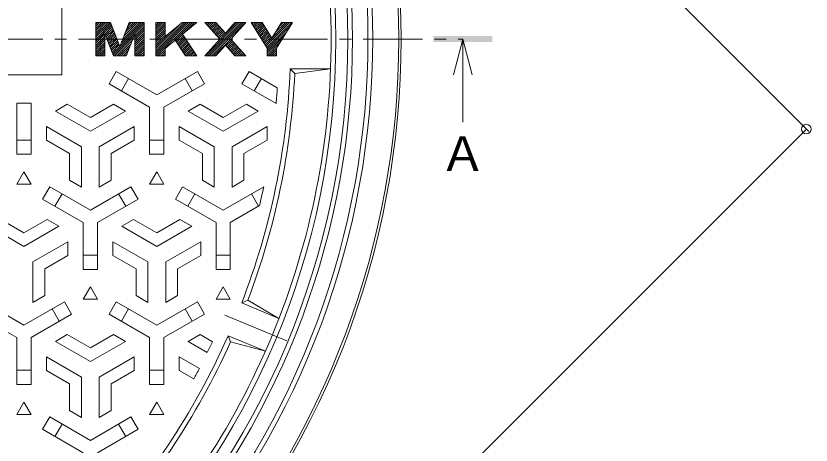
# Model space of a CAD drawing. Units: millimetres, scale not verified. Extents: x -836 to 950, y -677 to 681.
# Drawn here: x -250.2 to 84.9, y 143.4 to 324.1 of the extents above; entities that cross this region are included whole.
import ezdxf
from ezdxf.enums import TextEntityAlignment as Align

# ---------------------------------------------------------------- set-up
doc = ezdxf.new("R2010")
doc.units = ezdxf.units.MM
doc.header["$LTSCALE"] = 5
doc.header["$PDMODE"] = 32
doc.header["$PDSIZE"] = 4
doc.linetypes.add('CHAIN1', pattern=[8, 5, -1, 1, -1])
doc.linetypes.add('CHAIN2', pattern=[12, 9, -1, 1, -1])
for name, color, linetype, lineweight in [('E-1', 2, 'Continuous', 9), ('E-2', 3, 'Continuous', 18), ('E-4', 7, 'Continuous', 9), ('E-5', 4, 'Continuous', 9)]:
    doc.layers.add(name, color=color, linetype=linetype, lineweight=lineweight)
doc.styles.add('ＭＳ ゴシック', font='')
doc.styles.get('ＭＳ ゴシック').set_extended_font_data('MS Gothic')

msp = doc.modelspace()

# ---------------------------------------------------------------- linework, layer by layer
at = {"layer": 'E-1'}
for radius, start, end in [(332.5, 0, 180), (327.5, 0, 180), (355, 316.37589, 43.62413), (354, 0, 41.19368), (341, 0, 40.86775), (343, 0, 40.91589), (334.5, 0, 40.81224), (332.5, 180, 0), (327.5, 180, 0), (334.5, 319.18776, 0), (341, 319.13225, 0), (343, 319.08411, 0), (354, 318.80632, 0)]:
    msp.add_arc((-442.843, 314.357), radius, start, end, dxfattribs=at)
at = {"layer": 'E-2', "lineweight": 9}
for p, q in [((-230.843, 329.357), (-230.843, 299.357)), ((-134.596, 301.857), (-117.583, 301.857)), ((-230.843, 299.357), (-286.843, 299.357)), ((-155.04, 203.263), (-139.33, 196.756)), ((-152.477, 204.366), (-139.33, 196.756))]:
    msp.add_line(p, q, dxfattribs=at)
at = {"layer": 'E-2'}
for p, q in [((-216.599, 320.632), (-215.831, 321.4)), ((-216.599, 319.742), (-214.941, 321.4)), ((-216.599, 318.852), (-214.051, 321.4)), ((-216.599, 317.963), (-213.162, 321.4)), ((-216.599, 317.073), (-212.272, 321.4)), ((-216.599, 316.183), (-211.382, 321.4)), ((-216.599, 315.293), (-210.492, 321.4)), ((-216.599, 314.403), (-210.114, 320.889)), ((-216.599, 313.513), (-209.866, 320.246)), ((-212.661, 316.562), (-209.619, 319.603)), ((-212.413, 315.919), (-209.372, 318.961)), ((-209.2, 307.565), (-196.161, 320.604)), ((-206.321, 311.334), (-196.255, 321.4)), ((-205.765, 312.78), (-197.145, 321.4)), ((-205.209, 314.226), (-198.035, 321.4)), ((-204.653, 315.671), (-198.924, 321.4)), ((-204.097, 317.117), (-199.814, 321.4)), ((-203.541, 318.563), (-200.704, 321.4)), ((-202.984, 320.009), (-201.594, 321.4)), ((-200.091, 315.784), (-196.161, 319.714)), ((-200.091, 314.894), (-196.161, 318.824)), ((-191.281, 321.035), (-190.916, 321.4)), ((-191.281, 320.145), (-190.026, 321.4)), ((-191.281, 319.255), (-189.136, 321.4)), ((-191.281, 318.366), (-188.247, 321.4)), ((-191.281, 317.476), (-187.357, 321.4)), ((-191.281, 309.467), (-179.348, 321.4)), ((-191.281, 308.577), (-178.458, 321.4)), ((-191.281, 307.688), (-177.569, 321.4)), ((-191.281, 310.357), (-180.556, 321.082)), ((-191.281, 316.586), (-187.351, 320.516)), ((-191.281, 315.696), (-187.351, 319.626)), ((-191.281, 314.806), (-187.351, 318.737)), ((-190.828, 307.251), (-176.679, 321.4)), ((-184.197, 312.992), (-175.789, 321.4)), ((-179.155, 317.144), (-174.899, 321.4)), ((-174.113, 321.297), (-174.009, 321.4)), ((-170.522, 321.328), (-170.45, 321.4)), ((-170.355, 307.258), (-156.213, 321.4)), ((-170.101, 320.859), (-169.56, 321.4)), ((-169.68, 320.39), (-168.67, 321.4)), ((-169.465, 307.258), (-155.323, 321.4)), ((-169.26, 319.921), (-167.781, 321.4)), ((-168.839, 319.452), (-166.891, 321.4)), ((-168.575, 307.258), (-154.433, 321.4)), ((-168.418, 318.983), (-166.001, 321.4)), ((-167.997, 318.514), (-165.567, 320.944)), ((-167.685, 307.258), (-153.543, 321.4)), ((-167.577, 318.045), (-165.147, 320.475)), ((-167.156, 317.575), (-164.726, 320.005)), ((-166.735, 317.106), (-164.305, 319.536)), ((-166.314, 316.637), (-163.884, 319.067)), ((-165.894, 316.168), (-163.464, 318.598)), ((-164.858, 313.644), (-157.103, 321.4)), ((-150.948, 321.325), (-150.874, 321.4)), ((-150.61, 320.774), (-149.984, 321.4)), ((-150.272, 320.222), (-149.094, 321.4)), ((-149.934, 319.67), (-148.204, 321.4)), ((-149.596, 319.118), (-147.315, 321.4)), ((-149.258, 318.567), (-146.425, 321.4)), ((-148.92, 318.015), (-146.062, 320.873)), ((-148.582, 317.463), (-145.724, 320.321)), ((-148.244, 316.912), (-145.385, 319.77)), ((-147.906, 316.36), (-145.047, 319.218)), ((-147.567, 315.808), (-144.709, 318.666)), ((-145.201, 311.946), (-135.747, 321.4)), ((-144.863, 311.394), (-134.857, 321.4)), ((-144.525, 310.843), (-133.967, 321.4)), ((-144.312, 310.165), (-134.686, 319.791)), ((-140.958, 317.078), (-136.637, 321.4)), ((-139.55, 319.376), (-137.527, 321.4)), ((-216.599, 312.624), (-212.669, 316.554)), ((-216.599, 311.734), (-212.669, 315.664)), ((-212.166, 315.277), (-209.125, 318.318)), ((-211.919, 314.634), (-208.878, 317.675)), ((-211.672, 313.991), (-208.631, 317.033)), ((-211.425, 313.349), (-208.383, 316.39)), ((-211.178, 312.706), (-208.136, 315.747)), ((-210.93, 312.063), (-207.889, 315.105)), ((-208.625, 307.251), (-200.591, 315.285)), ((-200.091, 314.004), (-196.161, 317.935)), ((-200.091, 313.114), (-196.161, 317.045)), ((-200.091, 312.225), (-196.161, 316.155)), ((-200.091, 311.335), (-196.161, 315.265)), ((-191.281, 313.916), (-187.351, 317.847)), ((-191.281, 313.027), (-187.351, 316.957)), ((-191.281, 311.247), (-185.599, 316.929)), ((-191.281, 312.137), (-187.351, 316.067)), ((-182.828, 313.472), (-179.992, 316.307)), ((-182.473, 312.936), (-179.637, 315.772)), ((-182.118, 312.401), (-179.282, 315.237)), ((-166.795, 307.258), (-158.852, 315.202)), ((-165.473, 315.699), (-163.043, 318.129)), ((-165.052, 315.23), (-162.622, 317.66)), ((-164.632, 314.761), (-162.201, 317.191)), ((-147.229, 315.256), (-144.371, 318.115)), ((-146.891, 314.705), (-144.033, 317.563)), ((-146.553, 314.153), (-143.695, 317.011)), ((-146.215, 313.601), (-143.357, 316.459)), ((-145.877, 313.05), (-143.019, 315.908)), ((-145.539, 312.498), (-142.681, 315.356)), ((-144.312, 309.275), (-136.095, 317.493)), ((-144.312, 308.385), (-137.503, 315.195)), ((-216.599, 310.844), (-212.669, 314.774)), ((-216.599, 309.954), (-212.669, 313.884)), ((-216.599, 309.064), (-212.669, 312.995)), ((-216.599, 308.174), (-212.669, 312.105)), ((-210.683, 311.421), (-207.642, 314.462)), ((-210.436, 310.778), (-207.395, 313.819)), ((-210.189, 310.135), (-207.148, 313.177)), ((-209.942, 309.493), (-206.9, 312.534)), ((-209.695, 308.85), (-206.653, 311.891)), ((-207.735, 307.251), (-201.147, 313.839)), ((-206.845, 307.251), (-201.703, 312.393)), ((-200.091, 310.445), (-196.161, 314.375)), ((-200.091, 309.555), (-196.161, 313.485)), ((-200.091, 308.665), (-196.161, 312.596)), ((-200.091, 307.775), (-196.161, 311.706)), ((-181.763, 311.866), (-178.928, 314.702)), ((-181.409, 311.331), (-178.573, 314.167)), ((-181.054, 310.796), (-178.218, 313.632)), ((-180.699, 310.261), (-177.863, 313.097)), ((-180.344, 309.726), (-177.509, 312.562)), ((-179.99, 309.191), (-177.154, 312.027)), ((-161.686, 311.477), (-159.256, 313.907)), ((-161.266, 311.008), (-158.836, 313.438)), ((-160.845, 310.539), (-158.415, 312.969)), ((-160.424, 310.07), (-157.994, 312.5)), ((-160.003, 309.601), (-157.573, 312.031)), ((-144.312, 307.495), (-138.911, 312.897)), ((-216.599, 307.285), (-212.669, 311.215)), ((-215.743, 307.251), (-212.669, 310.325)), ((-214.853, 307.251), (-212.669, 309.435)), ((-213.964, 307.251), (-212.669, 308.546)), ((-209.447, 308.207), (-206.406, 311.249)), ((-205.955, 307.251), (-202.259, 310.947)), ((-205.065, 307.251), (-202.815, 309.501)), ((-199.726, 307.251), (-196.161, 310.816)), ((-198.837, 307.251), (-196.161, 309.926)), ((-197.947, 307.251), (-196.161, 309.036)), ((-189.938, 307.251), (-187.351, 309.838)), ((-189.049, 307.251), (-187.351, 308.949)), ((-179.635, 308.656), (-176.799, 311.492)), ((-179.28, 308.121), (-176.444, 310.957)), ((-178.925, 307.586), (-176.09, 310.421)), ((-178.371, 307.251), (-175.735, 309.886)), ((-177.481, 307.251), (-175.38, 309.351)), ((-176.591, 307.251), (-175.025, 308.816)), ((-159.583, 309.132), (-157.153, 311.562)), ((-159.162, 308.663), (-156.732, 311.093)), ((-158.741, 308.194), (-156.311, 310.624)), ((-158.321, 307.725), (-155.89, 310.155)), ((-157.897, 307.258), (-155.47, 309.686)), ((-157.007, 307.258), (-155.049, 309.216)), ((-156.117, 307.258), (-154.628, 308.747)), ((-143.668, 307.251), (-140.319, 310.599)), ((-142.778, 307.251), (-140.382, 309.646)), ((-141.888, 307.251), (-140.382, 308.756)), ((-213.074, 307.251), (-212.669, 307.656)), ((-204.176, 307.251), (-203.371, 308.055)), ((-197.057, 307.251), (-196.161, 308.147)), ((-196.167, 307.251), (-196.161, 307.257)), ((-188.159, 307.251), (-187.351, 308.059)), ((-175.701, 307.251), (-174.671, 308.281)), ((-174.811, 307.251), (-174.316, 307.746)), ((-155.228, 307.258), (-154.208, 308.278)), ((-154.338, 307.258), (-153.787, 307.809)), ((-153.448, 307.258), (-153.366, 307.34)), ((-140.998, 307.251), (-140.382, 307.867)), ((-207.962, 300.708), (-210.962, 295.511)), ((-190.843, 290.824), (-207.962, 300.708)), ((-190.843, 290.824), (-173.723, 300.708)), ((-170.723, 295.511), (-173.723, 300.708)), ((-151.962, 300.708), (-154.962, 295.511)), ((-140.038, 293.823), (-151.962, 300.708)), ((-193.843, 285.627), (-210.962, 295.511)), ((-202.766, 297.708), (-205.766, 292.511)), ((-187.843, 285.627), (-170.723, 295.511)), ((-175.919, 292.511), (-178.919, 297.708)), ((-140.56, 287.197), (-154.962, 295.511)), ((-146.766, 297.708), (-149.766, 292.511)), ((-249.843, 287.357), (-249.843, 265.859)), ((-243.843, 287.357), (-249.843, 287.357)), ((-243.843, 287.357), (-243.843, 265.859)), ((-233.595, 284.041), (-228.595, 286.928)), ((-228.595, 286.928), (-218.843, 281.297)), ((-209.093, 286.926), (-218.843, 281.297)), ((-204.093, 284.04), (-209.093, 286.926)), ((-193.843, 285.627), (-193.843, 265.859)), ((-187.843, 285.627), (-187.843, 265.859)), ((-177.593, 284.04), (-172.593, 286.926)), ((-172.593, 286.926), (-162.843, 281.297)), ((-153.09, 286.928), (-162.843, 281.297)), ((-148.09, 284.041), (-153.09, 286.928)), ((-233.595, 284.041), (-218.843, 275.524)), ((-204.093, 284.04), (-218.843, 275.524)), ((-177.593, 284.04), (-162.843, 275.524)), ((-148.09, 284.041), (-162.843, 275.524)), ((-237.343, 277.545), (-237.343, 271.771)), ((-237.343, 277.545), (-222.593, 269.029)), ((-200.343, 277.545), (-215.093, 269.029)), ((-200.343, 277.545), (-200.343, 271.771)), ((-181.343, 277.545), (-181.343, 271.771)), ((-181.343, 277.545), (-166.593, 269.029)), ((-144.343, 277.545), (-159.093, 269.029)), ((-144.343, 277.545), (-144.343, 271.771)), ((-249.843, 271.859), (-243.843, 271.859)), ((-237.343, 271.771), (-227.593, 266.142)), ((-200.343, 271.771), (-210.093, 266.142)), ((-193.843, 271.859), (-187.843, 271.859)), ((-181.343, 271.771), (-171.593, 266.142)), ((-144.343, 271.771), (-154.093, 266.142)), ((-222.593, 251.994), (-222.593, 269.029)), ((-215.093, 251.994), (-215.093, 269.029)), ((-166.593, 251.994), (-166.593, 269.029)), ((-159.093, 251.994), (-159.093, 269.029)), ((-249.843, 265.859), (-243.843, 265.859)), ((-210.093, 254.881), (-210.093, 266.142)), ((-193.843, 265.859), (-187.843, 265.859)), ((-154.093, 254.881), (-154.093, 266.142)), ((-215.093, 251.994), (-210.093, 254.881)), ((-159.093, 251.994), (-154.093, 254.881)), ((-238.962, 247.011), (-235.962, 252.208)), ((-218.843, 242.324), (-235.962, 252.208)), ((-218.843, 242.324), (-201.723, 252.208)), ((-201.723, 252.208), (-198.723, 247.011)), ((-182.962, 247.011), (-179.962, 252.208)), ((-162.843, 242.324), (-179.962, 252.208)), ((-162.843, 242.324), (-145.781, 252.174)), ((-230.766, 249.208), (-233.766, 244.011)), ((-203.919, 244.011), (-206.919, 249.208)), ((-174.766, 249.208), (-177.766, 244.011)), ((-147.919, 244.011), (-150.919, 249.208)), ((-221.843, 237.127), (-238.962, 247.011)), ((-215.843, 237.127), (-198.723, 247.011)), ((-165.843, 237.127), (-182.962, 247.011)), ((-159.843, 237.127), (-147.558, 244.22)), ((-256.593, 238.426), (-246.843, 232.797)), ((-237.09, 238.428), (-246.843, 232.797)), ((-232.09, 235.541), (-237.09, 238.428)), ((-205.593, 235.54), (-200.593, 238.426)), ((-200.593, 238.426), (-190.843, 232.797)), ((-181.09, 238.428), (-190.843, 232.797)), ((-176.09, 235.541), (-181.09, 238.428)), ((-261.593, 235.54), (-246.843, 227.024)), ((-232.09, 235.541), (-246.843, 227.024)), ((-221.843, 237.127), (-221.843, 217.359)), ((-215.843, 237.127), (-215.843, 217.359)), ((-205.593, 235.54), (-190.843, 227.024)), ((-176.09, 235.541), (-190.843, 227.024)), ((-165.843, 237.127), (-165.843, 217.359)), ((-159.843, 237.127), (-159.843, 217.359)), ((-228.343, 229.045), (-243.093, 220.529)), ((-228.343, 229.045), (-228.343, 223.271)), ((-209.343, 229.045), (-209.343, 223.271)), ((-209.343, 229.045), (-194.593, 220.529)), ((-172.343, 229.045), (-187.093, 220.529)), ((-172.343, 229.045), (-172.343, 223.271)), ((-228.343, 223.271), (-238.093, 217.642)), ((-221.843, 223.359), (-215.843, 223.359)), ((-209.343, 223.271), (-199.593, 217.642)), ((-172.343, 223.271), (-182.093, 217.642)), ((-165.843, 223.359), (-159.843, 223.359)), ((-243.093, 203.494), (-243.093, 220.529)), ((-194.593, 203.494), (-194.593, 220.529)), ((-187.093, 203.494), (-187.093, 220.529)), ((-238.093, 206.381), (-238.093, 217.642)), ((-215.843, 217.359), (-221.843, 217.359)), ((-182.093, 206.381), (-182.093, 217.642)), ((-159.843, 217.359), (-165.843, 217.359)), ((-243.093, 203.494), (-238.093, 206.381)), ((-187.093, 203.494), (-182.093, 206.381)), ((-246.843, 193.824), (-263.962, 203.708)), ((-246.843, 193.824), (-229.723, 203.708)), ((-226.723, 198.511), (-229.723, 203.708)), ((-207.962, 203.708), (-210.962, 198.511)), ((-190.843, 193.824), (-207.962, 203.708)), ((-190.843, 193.824), (-173.723, 203.708)), ((-170.723, 198.511), (-173.723, 203.708)), ((-155.04, 203.263), (-152.477, 204.366)), ((-249.843, 188.627), (-266.962, 198.511)), ((-243.843, 188.627), (-226.723, 198.511)), ((-231.919, 195.511), (-234.919, 200.708)), ((-193.843, 188.627), (-210.962, 198.511)), ((-202.766, 200.708), (-205.766, 195.511)), ((-187.843, 188.627), (-170.723, 198.511)), ((-175.919, 195.511), (-178.919, 200.708)), ((-249.843, 188.627), (-249.843, 168.859)), ((-243.843, 188.627), (-243.843, 168.859)), ((-233.593, 187.04), (-228.593, 189.926)), ((-228.593, 189.926), (-218.843, 184.297)), ((-209.09, 189.928), (-218.843, 184.297)), ((-204.09, 187.041), (-209.09, 189.928)), ((-193.843, 188.627), (-193.843, 168.859)), ((-187.843, 188.627), (-187.843, 168.859)), ((-177.593, 187.04), (-172.593, 189.926)), ((-172.593, 189.926), (-167.392, 186.924)), ((-160.78, 189.405), (-159.748, 186.812)), ((-233.593, 187.04), (-218.843, 178.524)), ((-204.09, 187.041), (-218.843, 178.524)), ((-177.593, 187.04), (-169.536, 182.388)), ((-237.343, 180.545), (-237.343, 174.771)), ((-237.343, 180.545), (-222.593, 172.029)), ((-200.343, 180.545), (-215.093, 172.029)), ((-200.343, 180.545), (-200.343, 174.771)), ((-181.343, 180.545), (-181.343, 174.771)), ((-181.343, 180.545), (-172.887, 175.663)), ((-249.843, 174.859), (-243.843, 174.859)), ((-237.343, 174.771), (-227.593, 169.142)), ((-200.343, 174.771), (-210.093, 169.142)), ((-193.843, 174.859), (-187.843, 174.859)), ((-181.343, 174.771), (-175.21, 171.23)), ((-222.593, 154.994), (-222.593, 172.029)), ((-215.093, 154.994), (-215.093, 172.029)), ((-249.843, 168.859), (-243.843, 168.859)), ((-210.093, 157.881), (-210.093, 169.142)), ((-193.843, 168.859), (-187.843, 168.859)), ((-193.843, 156.293), (-190.843, 161.489)), ((-190.843, 161.489), (-187.843, 156.293)), ((-215.093, 154.994), (-210.093, 157.881)), ((-238.962, 150.011), (-235.962, 155.208)), ((-218.843, 145.324), (-235.962, 155.208)), ((-218.843, 145.324), (-201.723, 155.208)), ((-201.723, 155.208), (-198.723, 150.011)), ((-187.843, 156.293), (-193.843, 156.293)), ((-230.766, 152.208), (-233.766, 147.011)), ((-203.919, 147.011), (-206.919, 152.208)), ((-221.843, 140.127), (-238.962, 150.011)), ((-215.843, 140.127), (-198.723, 150.011))]:
    msp.add_line(p, q, dxfattribs=at)
at = {"layer": 'E-2', "color": 7, "lineweight": 9}
for p, q in [((-216.599, 321.4), (-210.31, 321.4)), ((-216.599, 307.251), (-216.599, 321.4)), ((-210.31, 321.4), (-206.38, 311.181)), ((-202.45, 321.4), (-206.38, 311.181)), ((-202.45, 321.4), (-196.161, 321.4)), ((-196.161, 321.4), (-196.161, 307.251)), ((-191.281, 321.4), (-187.351, 321.4)), ((-187.351, 321.4), (-187.351, 315.486)), ((-180.17, 321.4), (-187.351, 315.486)), ((-180.17, 321.4), (-173.987, 321.4)), ((-180.055, 316.403), (-173.987, 321.4)), ((-164.244, 314.329), (-170.586, 321.4)), ((-170.586, 321.4), (-165.977, 321.4)), ((-165.977, 321.4), (-161.939, 316.899)), ((-157.902, 321.4), (-161.939, 316.899)), ((-153.293, 321.4), (-159.635, 314.329)), ((-157.902, 321.4), (-153.293, 321.4)), ((-150.994, 321.4), (-146.384, 321.4)), ((-150.994, 321.4), (-144.312, 310.496)), ((-146.384, 321.4), (-142.347, 314.812)), ((-138.31, 321.4), (-142.347, 314.812)), ((-133.7, 321.4), (-140.382, 310.496)), ((-138.31, 321.4), (-133.7, 321.4)), ((-212.669, 316.583), (-212.669, 307.251)), ((-212.669, 316.583), (-209.079, 307.251)), ((-200.091, 316.583), (-203.681, 307.251)), ((-200.091, 316.583), (-200.091, 307.251)), ((-187.351, 310.395), (-183.105, 313.891)), ((-183.105, 313.891), (-178.703, 307.251)), ((-164.244, 314.329), (-170.586, 307.258)), ((-161.939, 311.759), (-165.977, 307.258)), ((-157.902, 307.258), (-161.939, 311.759)), ((-159.635, 314.329), (-153.293, 307.258)), ((-187.351, 310.395), (-187.351, 307.251)), ((-144.312, 310.496), (-144.312, 307.251)), ((-140.382, 310.496), (-140.382, 307.251)), ((-212.669, 307.251), (-216.599, 307.251)), ((-209.079, 307.251), (-203.681, 307.251)), ((-196.161, 307.251), (-200.091, 307.251)), ((-170.586, 307.258), (-165.977, 307.258)), ((-157.902, 307.258), (-153.293, 307.258)), ((-140.382, 307.251), (-144.312, 307.251))]:
    msp.add_line(p, q, dxfattribs=at)
at = {"layer": 'E-2', "linetype": 'CHAIN1', "lineweight": 9}
msp.add_line((-823.836, 314.357), (-61.85, 314.357), dxfattribs=at)
at = {"layer": 'E-2', "color": 7, "linetype": 'CHAIN2', "lineweight": 9}
msp.add_line((-135.999, 187.258), (-162.105, 198.071), dxfattribs=at)
at = {"layer": 'E-2', "color": 7, "lineweight": 9}
for points in [[(-187.351, 307.251), (-191.281, 307.251), (-191.281, 321.4)], [(-180.055, 316.403), (-173.987, 307.251), (-178.703, 307.251)]]:
    msp.add_lwpolyline(points, dxfattribs=at)
at = {"layer": 'E-2', "lineweight": 9}
for points in [[(-117.583, 301.857), (-132.681, 299.857), (-134.596, 301.857)], [(-160.78, 189.405), (-145.07, 182.897), (-159.748, 186.812)]]:
    msp.add_lwpolyline(points, dxfattribs=at)
at = {"layer": 'E-2'}
for points in [[(-222.593, 251.994), (-227.593, 254.881), (-227.593, 266.142)], [(-166.593, 251.994), (-171.593, 254.881), (-171.593, 266.142)], [(-194.593, 203.494), (-199.593, 206.381), (-199.593, 217.642)], [(-222.593, 154.994), (-227.593, 157.881), (-227.593, 169.142)]]:
    msp.add_lwpolyline(points, dxfattribs=at)
for points in [[(-249.843, 253.293), (-246.843, 258.489), (-243.843, 253.293)], [(-193.843, 253.293), (-190.843, 258.489), (-187.843, 253.293)], [(-221.843, 204.793), (-218.843, 209.989), (-215.843, 204.793)], [(-165.843, 204.793), (-162.843, 209.989), (-159.843, 204.793)], [(-249.843, 156.293), (-246.843, 161.489), (-243.843, 156.293)]]:
    msp.add_lwpolyline(points, close=True, dxfattribs=at)
for radius, start, end in [(325.5, 0, 22.5), (325.5, 337.5, 0), (303.5, 354.8657, 356.12061), (303.5, 346.63854, 348.17718), (325.5, 315, 337.5), (303.5, 334.22599, 335.1731), (303.5, 331.86269, 332.8074)]:
    msp.add_arc((-442.843, 314.357), radius, start, end, dxfattribs=at)
at = {"layer": 'E-2', "lineweight": 9}
for radius, start, end in [(308.5, 338.89307, 357.67782), (310.5, 339.25328, 357.32338), (308.5, 316.39307, 336.10693), (310.5, 316.75328, 335.74672)]:
    msp.add_arc((-442.843, 314.357), radius, start, end, dxfattribs=at)
at = {"layer": 'E-4'}
for p, q in [((83.999, 275.419), (-179.08, 538.498)), ((-404.966, -211.424), (82.938, 276.48))]:
    msp.add_line(p, q, dxfattribs=at)
msp.add_point((82.938, 276.48), dxfattribs=at)
at = {"layer": 'E-5'}
for q in [(-65.85, 299.357), (-61.85, 279.357), (-57.85, 299.357)]:
    msp.add_line((-61.85, 314.357), q, dxfattribs=at)
msp.add_solid([(-74.35, 313.107), (-49.35, 313.107), (-74.35, 315.607), (-49.35, 315.607)], dxfattribs=at)

# ---------------------------------------------------------------- texts
at = {"layer": 'E-5', "color": 2, "style": 'ＭＳ ゴシック'}
msp.add_text('Ａ', height=14.66, dxfattribs=at).set_placement((-71.85, 254.357), align=Align.BOTTOM_LEFT)

doc.saveas('drawing.dxf')
